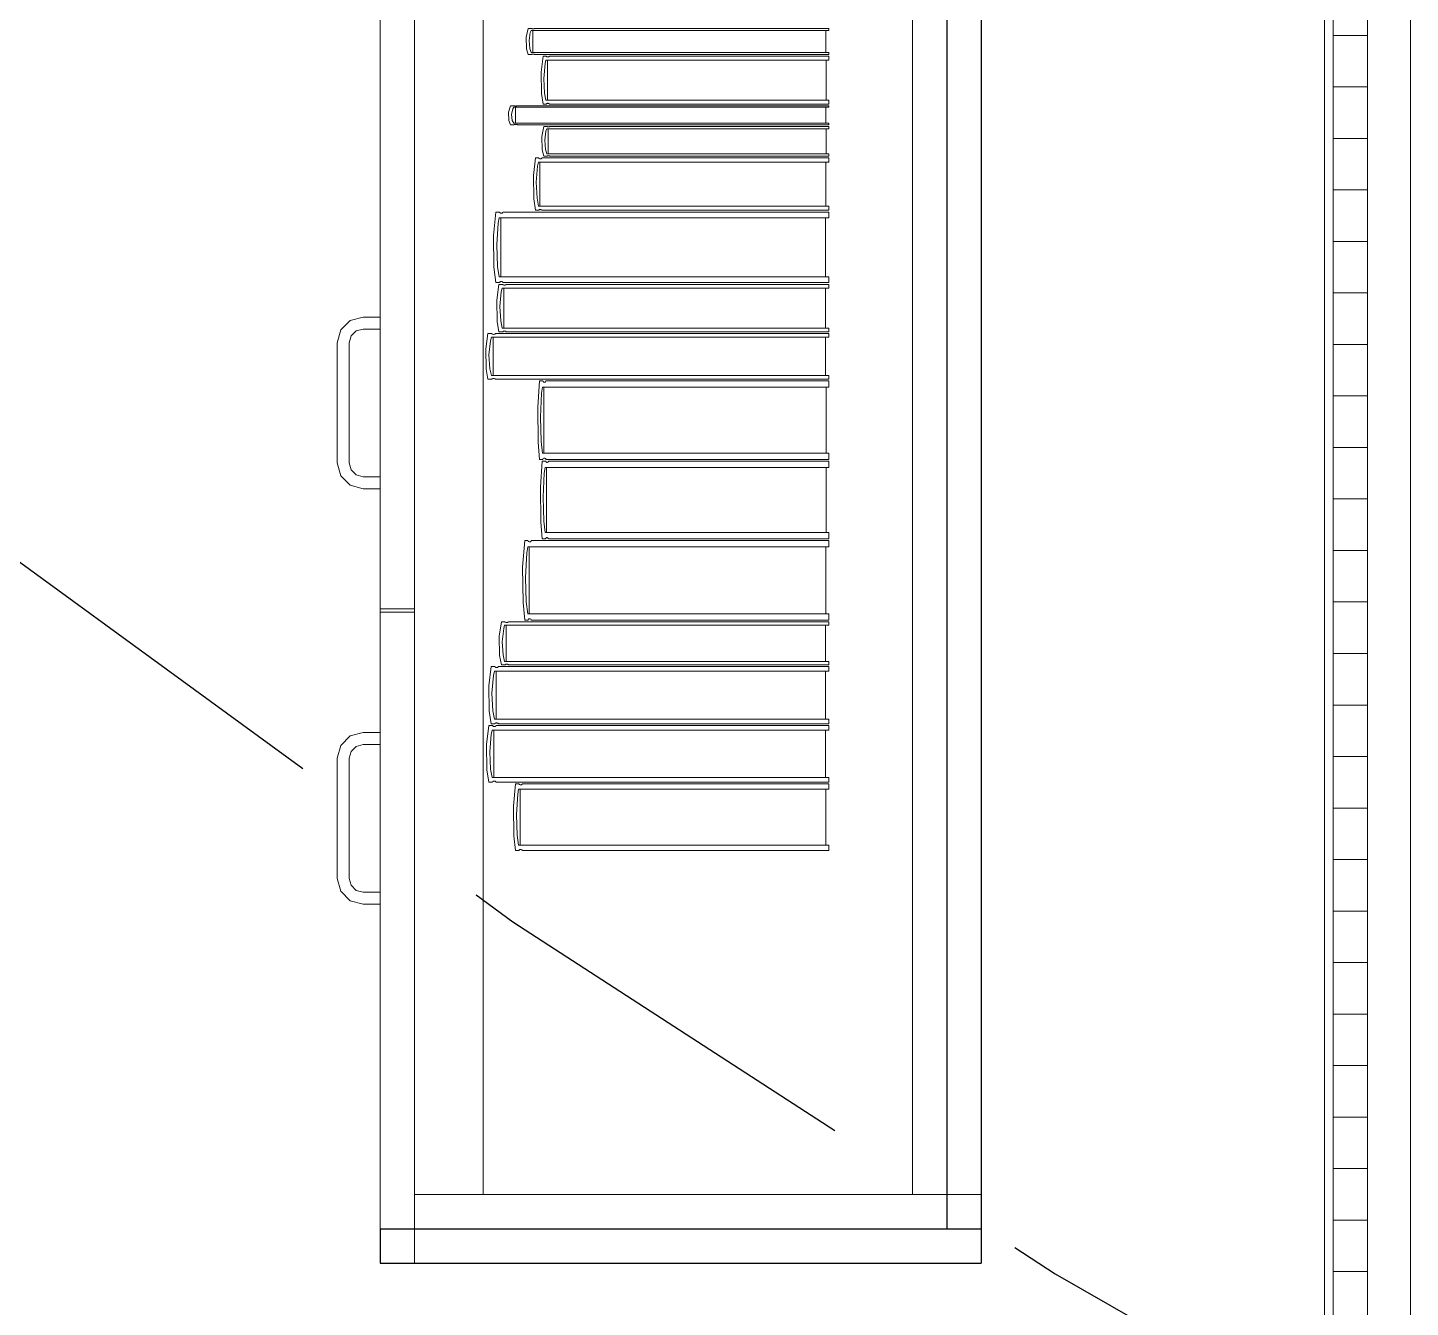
# Model space of a CAD drawing. Header units: inches. Extents: x -19 to 5698, y -728 to 92.
# Drawn here: x 320.415 to 321.22, y 10.749 to 11.495 of the extents above; entities that cross this region are included whole.
import ezdxf

# ---------------------------------------------------------------- set-up
doc = ezdxf.new("R2010")
doc.units = ezdxf.units.IN
doc.header["$MEASUREMENT"] = 0
doc.set_wipeout_variables(frame=1)
doc.linetypes.add('HIDDEN', pattern=[0.375, 0.25, -0.125])
doc.linetypes.add('Wipeout_Contour', pattern=[1, 0, -1])
doc.layers.get('0').update_dxf_attribs({"color": 61})
doc.layers.add('00 conduct tomacorr', color=120, linetype='HIDDEN', lineweight=30)
for name, color, linetype in [('02 _ ARQ _ ZON _ Espacio.3D', 7, 'Continuous'), ('Acabado - Muros', 7, 'Continuous'), ('Interior - Mobiliario', 7, 'Continuous'), ('Notas - Etiquetas', 7, 'Continuous')]:
    doc.layers.add(name, color=color, linetype=linetype)
doc.dimstyles.new('Estilo_Generado__8', dxfattribs={"dimtxt": 0.18, "dimasz": 0.0912, "dimexe": 0.18, "dimexo": 0.0625, "dimgap": 0, "dimtad": 0, "dimtih": 1, "dimtoh": 1, "dimdec": 4, "dimzin": 0, "dimdsep": 46, "dimcen": 0.09, "dimadec": 0, "dimazin": 0, "dimtfac": 1, "dimtdec": 4, "dimtmove": 0, "dimatfit": 3, "dimldrblk": 'ARROWHEAD_5', "dimfxl": 1, "dimtolj": 1, "dimtzin": 0, "dimarcsym": 0})

# ---------------------------------------------------------------- blocks, each defined once
blk = doc.blocks.new('ARROWHEAD_5')
at = {"linetype": 'Continuous', "lineweight": 0}
blk.add_hatch(color=0, dxfattribs=at).paths.add_polyline_path([(-1, 0.2679), (0, 0), (-1, -0.2679)])
at = {"color": 0, "linetype": 'Continuous', "lineweight": 0}
blk.add_line((0, 0), (-1, 0), dxfattribs=at)

msp = doc.modelspace()

# ---------------------------------------------------------------- linework, layer by layer
at = {"layer": '02 _ ARQ _ ZON _ Espacio.3D', "color": 254, "linetype": 'Continuous', "lineweight": 0, "flags": 128}
msp.add_lwpolyline([(307.57005, 8.1), (308.07005, 8.1), (308.07005, 7.7), (308.47005, 7.7), (308.47005, 7.35), (314.37005, 7.35), (314.37005, 7.7), (314.57005, 7.7), (314.57005, 8.1), (315.07005, 8.1), (315.07005, 7.7), (321.17004, 7.7), (321.17002, 16.9), (320.97003, 16.9), (320.97003, 17.4), (315.06967, 17.35), (315.07005, 16.5), (314.57005, 16.5), (314.56967, 17.15), (308.07002, 17.15), (308.07005, 16.5), (307.57005, 16.5)], dxfattribs=at)
at = {"layer": 'Interior - Mobiliario', "color": 175, "linetype": 'Continuous', "lineweight": 13}
for p, q in [((320.64003, 10.795), (320.64003, 12.255)), ((320.95003, 12.255), (320.95003, 10.795)), ((320.64003, 10.815), (320.64003, 12.235)), ((320.68003, 12.235), (320.68003, 10.815)), ((320.93003, 10.815), (320.93003, 12.235)), ((320.62003, 11.515), (320.62003, 11.156)), ((320.64003, 11.515), (320.64003, 11.156)), ((320.70503, 11.48901), (320.70621, 11.49405)), ((320.70621, 11.49405), (320.70811, 11.49405)), ((320.70796, 11.49284), (320.70744, 11.4917)), ((320.88137, 11.49284), (320.70796, 11.49284)), ((320.70811, 11.49405), (320.70826, 11.49397)), ((320.70826, 11.49397), (320.70849, 11.49389)), ((320.70849, 11.49389), (320.70873, 11.49383)), ((320.70873, 11.49383), (320.70898, 11.4938)), ((320.70884, 11.48014), (320.70884, 11.49284)), ((320.70898, 11.4938), (320.70924, 11.4938)), ((320.70924, 11.4938), (320.7095, 11.49384)), ((320.7095, 11.49384), (320.70974, 11.4939)), ((320.70974, 11.4939), (320.70996, 11.494)), ((320.70996, 11.494), (320.71005, 11.49405)), ((320.71005, 11.49405), (320.88137, 11.49405)), ((320.87962, 11.49284), (320.87962, 11.48014)), ((320.88137, 11.49405), (320.88137, 11.49284)), ((320.70525, 11.48224), (320.70503, 11.48901)), ((320.70744, 11.4917), (320.70671, 11.48706)), ((320.70671, 11.48706), (320.70716, 11.4824)), ((320.70621, 11.47893), (320.70525, 11.48224)), ((320.70811, 11.47893), (320.70621, 11.47893)), ((320.70716, 11.4824), (320.70796, 11.48014)), ((320.70796, 11.48014), (320.88137, 11.48014)), ((320.70821, 11.47899), (320.70811, 11.47893)), ((320.70843, 11.47908), (320.70821, 11.47899)), ((320.70867, 11.47914), (320.70843, 11.47908)), ((320.70893, 11.47918), (320.70867, 11.47914)), ((320.70919, 11.47918), (320.70893, 11.47918)), ((320.70944, 11.47915), (320.70919, 11.47918)), ((320.70969, 11.47909), (320.70944, 11.47915)), ((320.70991, 11.47901), (320.70969, 11.47909)), ((320.71005, 11.47893), (320.70991, 11.47901)), ((320.88137, 11.47893), (320.71005, 11.47893)), ((320.71378, 11.46863), (320.71489, 11.47793)), ((320.71489, 11.47793), (320.7167, 11.47793)), ((320.7167, 11.47793), (320.71684, 11.47778)), ((320.71684, 11.47778), (320.71706, 11.47762)), ((320.71706, 11.47762), (320.71729, 11.47751)), ((320.71729, 11.47751), (320.71753, 11.47746)), ((320.71753, 11.47746), (320.71778, 11.47747)), ((320.71778, 11.47747), (320.71802, 11.47753)), ((320.71802, 11.47753), (320.71825, 11.47765)), ((320.71825, 11.47765), (320.71846, 11.47782)), ((320.71846, 11.47782), (320.71855, 11.47793)), ((320.71855, 11.47793), (320.88137, 11.47793)), ((320.88137, 11.48014), (320.88137, 11.47893)), ((320.88137, 11.47793), (320.88137, 11.4757)), ((320.71398, 11.45616), (320.71378, 11.46863)), ((320.71607, 11.47358), (320.71537, 11.46503)), ((320.71656, 11.4757), (320.71607, 11.47358)), ((320.88137, 11.4757), (320.71656, 11.4757)), ((320.71739, 11.45228), (320.71739, 11.4757)), ((320.87971, 11.4757), (320.87971, 11.45228)), ((320.71537, 11.46503), (320.71579, 11.45645)), ((320.71489, 11.45005), (320.71398, 11.45616)), ((320.71579, 11.45645), (320.71656, 11.45228)), ((320.71656, 11.45228), (320.88137, 11.45228)), ((320.88137, 11.45228), (320.88137, 11.45005)), ((320.69473, 11.44537), (320.69597, 11.44905)), ((320.69496, 11.44045), (320.69473, 11.44537)), ((320.69597, 11.44905), (320.69799, 11.44905)), ((320.69728, 11.44733), (320.6965, 11.44395)), ((320.6965, 11.44395), (320.69698, 11.44056)), ((320.69783, 11.44817), (320.69728, 11.44733)), ((320.88137, 11.44817), (320.69783, 11.44817)), ((320.69799, 11.44905), (320.69814, 11.44899)), ((320.69814, 11.44899), (320.69838, 11.44892)), ((320.69838, 11.44892), (320.69864, 11.44888)), ((320.69864, 11.44888), (320.69891, 11.44886)), ((320.69875, 11.43891), (320.69875, 11.44817)), ((320.69891, 11.44886), (320.69918, 11.44887)), ((320.69918, 11.44887), (320.69945, 11.44889)), ((320.69945, 11.44889), (320.69971, 11.44894)), ((320.69971, 11.44894), (320.69994, 11.449)), ((320.69994, 11.449), (320.70004, 11.44905)), ((320.70004, 11.44905), (320.88137, 11.44905)), ((320.7167, 11.45005), (320.71489, 11.45005)), ((320.7168, 11.45016), (320.7167, 11.45005)), ((320.71701, 11.45032), (320.7168, 11.45016)), ((320.71724, 11.45044), (320.71701, 11.45032)), ((320.71748, 11.45051), (320.71724, 11.45044)), ((320.71772, 11.45051), (320.71748, 11.45051)), ((320.71796, 11.45046), (320.71772, 11.45051)), ((320.7182, 11.45036), (320.71796, 11.45046)), ((320.71841, 11.4502), (320.7182, 11.45036)), ((320.71855, 11.45005), (320.71841, 11.4502)), ((320.88137, 11.45005), (320.71855, 11.45005)), ((320.87952, 11.44817), (320.87952, 11.43891)), ((320.88137, 11.44905), (320.88137, 11.44817)), ((320.69597, 11.43803), (320.69496, 11.44045)), ((320.69799, 11.43803), (320.69597, 11.43803)), ((320.69698, 11.44056), (320.69783, 11.43891)), ((320.69783, 11.43891), (320.88137, 11.43891)), ((320.69809, 11.43808), (320.69799, 11.43803)), ((320.69833, 11.43814), (320.69809, 11.43808)), ((320.69858, 11.43819), (320.69833, 11.43814)), ((320.69885, 11.43822), (320.69858, 11.43819)), ((320.69912, 11.43822), (320.69885, 11.43822)), ((320.69939, 11.4382), (320.69912, 11.43822)), ((320.69965, 11.43816), (320.69939, 11.4382)), ((320.69989, 11.43809), (320.69965, 11.43816)), ((320.70004, 11.43803), (320.69989, 11.43809)), ((320.88137, 11.43803), (320.70004, 11.43803)), ((320.71424, 11.43124), (320.71536, 11.43703)), ((320.71536, 11.43703), (320.71716, 11.43703)), ((320.71702, 11.43564), (320.71652, 11.43433)), ((320.88137, 11.43564), (320.71702, 11.43564)), ((320.71716, 11.43703), (320.7173, 11.43694)), ((320.7173, 11.43694), (320.71751, 11.43684)), ((320.71751, 11.43684), (320.71774, 11.43678)), ((320.71774, 11.43678), (320.71799, 11.43674)), ((320.71785, 11.42106), (320.71785, 11.43564)), ((320.71799, 11.43674), (320.71823, 11.43675)), ((320.71823, 11.43675), (320.71847, 11.43679)), ((320.71847, 11.43679), (320.7187, 11.43686)), ((320.7187, 11.43686), (320.71891, 11.43697)), ((320.71891, 11.43697), (320.719, 11.43703)), ((320.719, 11.43703), (320.88137, 11.43703)), ((320.87971, 11.43564), (320.87971, 11.42106)), ((320.88137, 11.43891), (320.88137, 11.43803)), ((320.88137, 11.43703), (320.88137, 11.43564)), ((320.71445, 11.42348), (320.71424, 11.43124)), ((320.71652, 11.43433), (320.71583, 11.42901)), ((320.71583, 11.42901), (320.71625, 11.42366)), ((320.71536, 11.41967), (320.71445, 11.42348)), ((320.71716, 11.41967), (320.71536, 11.41967)), ((320.71625, 11.42366), (320.71702, 11.42106)), ((320.71702, 11.42106), (320.88137, 11.42106)), ((320.71725, 11.41974), (320.71716, 11.41967)), ((320.71746, 11.41985), (320.71725, 11.41974)), ((320.71769, 11.41992), (320.71746, 11.41985)), ((320.71793, 11.41996), (320.71769, 11.41992)), ((320.71818, 11.41996), (320.71793, 11.41996)), ((320.71842, 11.41993), (320.71818, 11.41996)), ((320.71865, 11.41986), (320.71842, 11.41993)), ((320.71886, 11.41977), (320.71865, 11.41986)), ((320.719, 11.41967), (320.71886, 11.41977)), ((320.88137, 11.41967), (320.719, 11.41967)), ((320.88137, 11.42106), (320.88137, 11.41967)), ((320.70934, 11.4085), (320.71048, 11.41867)), ((320.71048, 11.41867), (320.71234, 11.41867)), ((320.71169, 11.41392), (320.71097, 11.40456)), ((320.71219, 11.41623), (320.71169, 11.41392)), ((320.88137, 11.41623), (320.71219, 11.41623)), ((320.71234, 11.41867), (320.71248, 11.41851)), ((320.71248, 11.41851), (320.7127, 11.41833)), ((320.7127, 11.41833), (320.71294, 11.41822)), ((320.71294, 11.41822), (320.71319, 11.41816)), ((320.71305, 11.3906), (320.71305, 11.41623)), ((320.71319, 11.41816), (320.71344, 11.41817)), ((320.71344, 11.41817), (320.71369, 11.41824)), ((320.71369, 11.41824), (320.71392, 11.41837)), ((320.71392, 11.41837), (320.71414, 11.41855)), ((320.71414, 11.41855), (320.71423, 11.41867)), ((320.71423, 11.41867), (320.88137, 11.41867)), ((320.87967, 11.41623), (320.87967, 11.3906)), ((320.88137, 11.41867), (320.88137, 11.41623)), ((320.70955, 11.39486), (320.70934, 11.4085)), ((320.71097, 11.40456), (320.71141, 11.39517)), ((320.68607, 11.37345), (320.68738, 11.38716)), ((320.68738, 11.38716), (320.68948, 11.38716)), ((320.68948, 11.38716), (320.68964, 11.38694)), ((320.69153, 11.387), (320.69163, 11.38716)), ((320.69163, 11.38716), (320.88137, 11.38716)), ((320.71048, 11.38816), (320.70955, 11.39486)), ((320.71234, 11.38816), (320.71048, 11.38816)), ((320.71141, 11.39517), (320.71219, 11.3906)), ((320.71219, 11.3906), (320.88137, 11.3906)), ((320.71244, 11.38828), (320.71234, 11.38816)), ((320.71265, 11.38847), (320.71244, 11.38828)), ((320.71289, 11.3886), (320.71265, 11.38847)), ((320.71313, 11.38867), (320.71289, 11.3886)), ((320.71339, 11.38867), (320.71313, 11.38867)), ((320.71363, 11.38862), (320.71339, 11.38867)), ((320.71387, 11.3885), (320.71363, 11.38862)), ((320.71409, 11.38833), (320.71387, 11.3885)), ((320.71423, 11.38816), (320.71409, 11.38833)), ((320.88137, 11.38816), (320.71423, 11.38816)), ((320.88137, 11.3906), (320.88137, 11.38816)), ((320.88137, 11.38716), (320.88137, 11.38387)), ((320.68874, 11.38075), (320.68793, 11.36814)), ((320.68932, 11.38387), (320.68874, 11.38075)), ((320.88137, 11.38387), (320.68932, 11.38387)), ((320.68964, 11.38694), (320.6899, 11.38671)), ((320.6899, 11.38671), (320.69017, 11.38655)), ((320.69017, 11.38655), (320.69045, 11.38648)), ((320.69029, 11.34932), (320.69029, 11.38387)), ((320.69045, 11.38648), (320.69073, 11.38649)), ((320.69073, 11.38649), (320.69101, 11.38658)), ((320.69101, 11.38658), (320.69128, 11.38675)), ((320.69128, 11.38675), (320.69153, 11.387)), ((320.87944, 11.38387), (320.87944, 11.34932)), ((320.68631, 11.35505), (320.68607, 11.37345)), ((320.68793, 11.36814), (320.68842, 11.35548)), ((320.68738, 11.34603), (320.68631, 11.35505)), ((320.68842, 11.35548), (320.68932, 11.34932)), ((320.68932, 11.34932), (320.88137, 11.34932)), ((320.88137, 11.34932), (320.88137, 11.34603)), ((320.68948, 11.34603), (320.68738, 11.34603)), ((320.68793, 11.3358), (320.68922, 11.34503)), ((320.68922, 11.34503), (320.69131, 11.34503)), ((320.68959, 11.34619), (320.68948, 11.34603)), ((320.68984, 11.34644), (320.68959, 11.34619)), ((320.69057, 11.34072), (320.68977, 11.33223)), ((320.6901, 11.34661), (320.68984, 11.34644)), ((320.69038, 11.34671), (320.6901, 11.34661)), ((320.69067, 11.34672), (320.69038, 11.34671)), ((320.69114, 11.34282), (320.69057, 11.34072)), ((320.69095, 11.34664), (320.69067, 11.34672)), ((320.69122, 11.34648), (320.69095, 11.34664)), ((320.88137, 11.34282), (320.69114, 11.34282)), ((320.69147, 11.34625), (320.69122, 11.34648)), ((320.69131, 11.34503), (320.69146, 11.34488)), ((320.69146, 11.34488), (320.69171, 11.34472)), ((320.69163, 11.34603), (320.69147, 11.34625)), ((320.88137, 11.34603), (320.69163, 11.34603)), ((320.69171, 11.34472), (320.69198, 11.34462)), ((320.69198, 11.34462), (320.69226, 11.34457)), ((320.6921, 11.31957), (320.6921, 11.34282)), ((320.69226, 11.34457), (320.69254, 11.34457)), ((320.69254, 11.34457), (320.69282, 11.34464)), ((320.69282, 11.34464), (320.69309, 11.34475)), ((320.69309, 11.34475), (320.69333, 11.34492)), ((320.69333, 11.34492), (320.69343, 11.34503)), ((320.69343, 11.34503), (320.88137, 11.34503)), ((320.87945, 11.34282), (320.87945, 11.31957)), ((320.88137, 11.34503), (320.88137, 11.34282)), ((320.68817, 11.32343), (320.68793, 11.3358)), ((320.68977, 11.33223), (320.69026, 11.32372)), ((320.59704, 11.3185), (320.60253, 11.32399)), ((320.60253, 11.32399), (320.61003, 11.326)), ((320.61003, 11.326), (320.62003, 11.326)), ((320.62003, 11.326), (320.62003, 11.319)), ((320.68922, 11.31736), (320.68817, 11.32343)), ((320.69026, 11.32372), (320.69114, 11.31957)), ((320.59503, 11.311), (320.59704, 11.3185)), ((320.6031, 11.315), (320.60203, 11.311)), ((320.60603, 11.31793), (320.6031, 11.315)), ((320.61003, 11.319), (320.60603, 11.31793)), ((320.62003, 11.319), (320.61003, 11.319)), ((320.68147, 11.3075), (320.6828, 11.31636)), ((320.6828, 11.31636), (320.68496, 11.31636)), ((320.68496, 11.31636), (320.68512, 11.31622)), ((320.68512, 11.31622), (320.68538, 11.31607)), ((320.68538, 11.31607), (320.68566, 11.31596)), ((320.68566, 11.31596), (320.68594, 11.31592)), ((320.68594, 11.31592), (320.68624, 11.31592)), ((320.68624, 11.31592), (320.68652, 11.31598)), ((320.68652, 11.31598), (320.6868, 11.3161)), ((320.6868, 11.3161), (320.68705, 11.31626)), ((320.68705, 11.31626), (320.68716, 11.31636)), ((320.68716, 11.31636), (320.88137, 11.31636)), ((320.69131, 11.31736), (320.68922, 11.31736)), ((320.69114, 11.31957), (320.88137, 11.31957)), ((320.69141, 11.31747), (320.69131, 11.31736)), ((320.69166, 11.31764), (320.69141, 11.31747)), ((320.69192, 11.31775), (320.69166, 11.31764)), ((320.6922, 11.31782), (320.69192, 11.31775)), ((320.69248, 11.31782), (320.6922, 11.31782)), ((320.69276, 11.31777), (320.69248, 11.31782)), ((320.69303, 11.31767), (320.69276, 11.31777)), ((320.69328, 11.31751), (320.69303, 11.31767)), ((320.69343, 11.31736), (320.69328, 11.31751)), ((320.88137, 11.31736), (320.69343, 11.31736)), ((320.88137, 11.31957), (320.88137, 11.31736)), ((320.88137, 11.31636), (320.88137, 11.31423)), ((320.59503, 11.241), (320.59503, 11.311)), ((320.60203, 11.311), (320.60203, 11.241)), ((320.68171, 11.29562), (320.68147, 11.3075)), ((320.6842, 11.31222), (320.68337, 11.30407)), ((320.68479, 11.31423), (320.6842, 11.31222)), ((320.88137, 11.31423), (320.68479, 11.31423)), ((320.68578, 11.29192), (320.68578, 11.31423)), ((320.87939, 11.31423), (320.87939, 11.29192)), ((320.68337, 11.30407), (320.68387, 11.29589)), ((320.6828, 11.28979), (320.68171, 11.29562)), ((320.68387, 11.29589), (320.68479, 11.29192)), ((320.68479, 11.29192), (320.88137, 11.29192)), ((320.88137, 11.29192), (320.88137, 11.28979)), ((320.68496, 11.28979), (320.6828, 11.28979)), ((320.68507, 11.28989), (320.68496, 11.28979)), ((320.68532, 11.29005), (320.68507, 11.28989)), ((320.68559, 11.29017), (320.68532, 11.29005)), ((320.68588, 11.29023), (320.68559, 11.29017)), ((320.68617, 11.29023), (320.68588, 11.29023)), ((320.68646, 11.29019), (320.68617, 11.29023)), ((320.68674, 11.29008), (320.68646, 11.29019)), ((320.68699, 11.28993), (320.68674, 11.29008)), ((320.68716, 11.28979), (320.68699, 11.28993)), ((320.88137, 11.28979), (320.68716, 11.28979)), ((320.71175, 11.27354), (320.71288, 11.28879)), ((320.71288, 11.28879), (320.71472, 11.28879)), ((320.71457, 11.28513), (320.71407, 11.28166)), ((320.88137, 11.28513), (320.71457, 11.28513)), ((320.71472, 11.28879), (320.71486, 11.28854)), ((320.71486, 11.28854), (320.71507, 11.28828)), ((320.71507, 11.28828), (320.71531, 11.28811)), ((320.71531, 11.28811), (320.71555, 11.28803)), ((320.71541, 11.24672), (320.71541, 11.28513)), ((320.71555, 11.28803), (320.7158, 11.28804)), ((320.7158, 11.28804), (320.71604, 11.28814)), ((320.71604, 11.28814), (320.71628, 11.28833)), ((320.71628, 11.28833), (320.71649, 11.28861)), ((320.71649, 11.28861), (320.71658, 11.28879)), ((320.71658, 11.28879), (320.88137, 11.28879)), ((320.87969, 11.28513), (320.87969, 11.24672)), ((320.88137, 11.28879), (320.88137, 11.28513)), ((320.71407, 11.28166), (320.71337, 11.26764)), ((320.71196, 11.25309), (320.71175, 11.27354)), ((320.71337, 11.26764), (320.7138, 11.25357)), ((320.71288, 11.24306), (320.71196, 11.25309)), ((320.7138, 11.25357), (320.71457, 11.24672)), ((320.71472, 11.24306), (320.71288, 11.24306)), ((320.71457, 11.24672), (320.88137, 11.24672)), ((320.71481, 11.24324), (320.71472, 11.24306)), ((320.71502, 11.24352), (320.71481, 11.24324)), ((320.71525, 11.24371), (320.71502, 11.24352)), ((320.7155, 11.24382), (320.71525, 11.24371)), ((320.71575, 11.24383), (320.7155, 11.24382)), ((320.71599, 11.24374), (320.71575, 11.24383)), ((320.71623, 11.24357), (320.71599, 11.24374)), ((320.71644, 11.24331), (320.71623, 11.24357)), ((320.71658, 11.24306), (320.71644, 11.24331)), ((320.88137, 11.24306), (320.71658, 11.24306)), ((320.88137, 11.24672), (320.88137, 11.24306)), ((320.59704, 11.2335), (320.59503, 11.241)), ((320.60203, 11.241), (320.6031, 11.237)), ((320.6031, 11.237), (320.60603, 11.23407)), ((320.71333, 11.22696), (320.71445, 11.24206)), ((320.71445, 11.24206), (320.71627, 11.24206)), ((320.71563, 11.23501), (320.71493, 11.22112)), ((320.71612, 11.23844), (320.71563, 11.23501)), ((320.88137, 11.23844), (320.71612, 11.23844)), ((320.71627, 11.24206), (320.71641, 11.24182)), ((320.71641, 11.24182), (320.71662, 11.24156)), ((320.71662, 11.24156), (320.71685, 11.24139)), ((320.71685, 11.24139), (320.7171, 11.24131)), ((320.71696, 11.2004), (320.71696, 11.23844)), ((320.7171, 11.24131), (320.71734, 11.24132)), ((320.71734, 11.24132), (320.71758, 11.24142)), ((320.71758, 11.24142), (320.71781, 11.24161)), ((320.71781, 11.24161), (320.71802, 11.24189)), ((320.71802, 11.24189), (320.71812, 11.24206)), ((320.71812, 11.24206), (320.88137, 11.24206)), ((320.87971, 11.23844), (320.87971, 11.2004)), ((320.88137, 11.24206), (320.88137, 11.23844)), ((320.60253, 11.22801), (320.59704, 11.2335)), ((320.61003, 11.226), (320.60253, 11.22801)), ((320.60603, 11.23407), (320.61003, 11.233)), ((320.61003, 11.233), (320.62003, 11.233)), ((320.62003, 11.233), (320.62003, 11.226)), ((320.71354, 11.20671), (320.71333, 11.22696)), ((320.62003, 11.226), (320.61003, 11.226)), ((320.71493, 11.22112), (320.71536, 11.20718)), ((320.71445, 11.19678), (320.71354, 11.20671)), ((320.71536, 11.20718), (320.71612, 11.2004)), ((320.70299, 11.18034), (320.70418, 11.19578)), ((320.70418, 11.19578), (320.70611, 11.19578)), ((320.70611, 11.19578), (320.70625, 11.19553)), ((320.70625, 11.19553), (320.70648, 11.19527)), ((320.70648, 11.19527), (320.70673, 11.19509)), ((320.70673, 11.19509), (320.70699, 11.195)), ((320.70699, 11.195), (320.70725, 11.19501)), ((320.70725, 11.19501), (320.7075, 11.19512)), ((320.7075, 11.19512), (320.70775, 11.19532)), ((320.70775, 11.19532), (320.70797, 11.1956)), ((320.70797, 11.1956), (320.70807, 11.19578)), ((320.70807, 11.19578), (320.88137, 11.19578)), ((320.71627, 11.19678), (320.71445, 11.19678)), ((320.71612, 11.2004), (320.88137, 11.2004)), ((320.71636, 11.19695), (320.71627, 11.19678)), ((320.71657, 11.19723), (320.71636, 11.19695)), ((320.7168, 11.19742), (320.71657, 11.19723)), ((320.71704, 11.19752), (320.7168, 11.19742)), ((320.71729, 11.19754), (320.71704, 11.19752)), ((320.71753, 11.19745), (320.71729, 11.19754)), ((320.71776, 11.19728), (320.71753, 11.19745)), ((320.71798, 11.19702), (320.71776, 11.19728)), ((320.71812, 11.19678), (320.71798, 11.19702)), ((320.88137, 11.19678), (320.71812, 11.19678)), ((320.88137, 11.2004), (320.88137, 11.19678)), ((320.88137, 11.19578), (320.88137, 11.19207)), ((320.70543, 11.18856), (320.70469, 11.17436)), ((320.70595, 11.19207), (320.70543, 11.18856)), ((320.88137, 11.19207), (320.70595, 11.19207)), ((320.70684, 11.15317), (320.70684, 11.19207)), ((320.8796, 11.19207), (320.8796, 11.15317)), ((320.70321, 11.15963), (320.70299, 11.18034)), ((320.70469, 11.17436), (320.70514, 11.16011)), ((320.62003, 11.156), (320.64003, 11.156)), ((320.62003, 11.154), (320.64003, 11.154)), ((320.70418, 11.14947), (320.70321, 11.15963)), ((320.70514, 11.16011), (320.70595, 11.15317)), ((320.68934, 11.14011), (320.69062, 11.14847)), ((320.69062, 11.14847), (320.69269, 11.14847)), ((320.69252, 11.14646), (320.69196, 11.14456)), ((320.88137, 11.14646), (320.69252, 11.14646)), ((320.69269, 11.14847), (320.69285, 11.14834)), ((320.69285, 11.14834), (320.69309, 11.14819)), ((320.69309, 11.14819), (320.69336, 11.1481)), ((320.69336, 11.1481), (320.69364, 11.14805)), ((320.69348, 11.12542), (320.69348, 11.14646)), ((320.69364, 11.14805), (320.69392, 11.14806)), ((320.69392, 11.14806), (320.69419, 11.14811)), ((320.69419, 11.14811), (320.69446, 11.14822)), ((320.69446, 11.14822), (320.6947, 11.14837)), ((320.6947, 11.14837), (320.6948, 11.14847)), ((320.6948, 11.14847), (320.88137, 11.14847)), ((320.70611, 11.14947), (320.70418, 11.14947)), ((320.70595, 11.15317), (320.88137, 11.15317)), ((320.70621, 11.14965), (320.70611, 11.14947)), ((320.70643, 11.14993), (320.70621, 11.14965)), ((320.70667, 11.15013), (320.70643, 11.14993)), ((320.70693, 11.15023), (320.70667, 11.15013)), ((320.70719, 11.15024), (320.70693, 11.15023)), ((320.70745, 11.15016), (320.70719, 11.15024)), ((320.7077, 11.14998), (320.70745, 11.15016)), ((320.70792, 11.14972), (320.7077, 11.14998)), ((320.70807, 11.14947), (320.70792, 11.14972)), ((320.88137, 11.14947), (320.70807, 11.14947)), ((320.87947, 11.14646), (320.87947, 11.12542)), ((320.88137, 11.15317), (320.88137, 11.14947)), ((320.88137, 11.14847), (320.88137, 11.14646)), ((320.68957, 11.12891), (320.68934, 11.14011)), ((320.69196, 11.14456), (320.69116, 11.13688)), ((320.69116, 11.13688), (320.69165, 11.12917)), ((320.68325, 11.11127), (320.68457, 11.12241)), ((320.68457, 11.12241), (320.68671, 11.12241)), ((320.68671, 11.12241), (320.68687, 11.12223)), ((320.68687, 11.12223), (320.68713, 11.12204)), ((320.68713, 11.12204), (320.6874, 11.12191)), ((320.6874, 11.12191), (320.68769, 11.12185)), ((320.68769, 11.12185), (320.68798, 11.12186)), ((320.68798, 11.12186), (320.68826, 11.12194)), ((320.68826, 11.12194), (320.68854, 11.12208)), ((320.68854, 11.12208), (320.68878, 11.12228)), ((320.68878, 11.12228), (320.68889, 11.12241)), ((320.68889, 11.12241), (320.88137, 11.12241)), ((320.69062, 11.12341), (320.68957, 11.12891)), ((320.69269, 11.12341), (320.69062, 11.12341)), ((320.69165, 11.12917), (320.69252, 11.12542)), ((320.69252, 11.12542), (320.88137, 11.12542)), ((320.6928, 11.12351), (320.69269, 11.12341)), ((320.69304, 11.12366), (320.6928, 11.12351)), ((320.6933, 11.12377), (320.69304, 11.12366)), ((320.69358, 11.12382), (320.6933, 11.12377)), ((320.69386, 11.12383), (320.69358, 11.12382)), ((320.69413, 11.12378), (320.69386, 11.12383)), ((320.6944, 11.12369), (320.69413, 11.12378)), ((320.69465, 11.12354), (320.6944, 11.12369)), ((320.6948, 11.12341), (320.69465, 11.12354)), ((320.88137, 11.12341), (320.6948, 11.12341)), ((320.88137, 11.12542), (320.88137, 11.12341)), ((320.88137, 11.12241), (320.88137, 11.11974)), ((320.68596, 11.11721), (320.68514, 11.10697)), ((320.68654, 11.11974), (320.68596, 11.11721)), ((320.88137, 11.11974), (320.68654, 11.11974)), ((320.68753, 11.09169), (320.68753, 11.11974)), ((320.87941, 11.11974), (320.87941, 11.09169)), ((320.6835, 11.09634), (320.68325, 11.11127)), ((320.68514, 11.10697), (320.68564, 11.09669)), ((320.68457, 11.08902), (320.6835, 11.09634)), ((320.68564, 11.09669), (320.68654, 11.09169)), ((320.68654, 11.09169), (320.88137, 11.09169)), ((320.68707, 11.08935), (320.68682, 11.08914)), ((320.68734, 11.08949), (320.68707, 11.08935)), ((320.68763, 11.08957), (320.68734, 11.08949)), ((320.68792, 11.08957), (320.68763, 11.08957)), ((320.6882, 11.08951), (320.68792, 11.08957)), ((320.68848, 11.08939), (320.6882, 11.08951)), ((320.68873, 11.08919), (320.68848, 11.08939)), ((320.68889, 11.08902), (320.68873, 11.08919)), ((320.88137, 11.09169), (320.88137, 11.08902)), ((320.60253, 11.08199), (320.59704, 11.0765)), ((320.61003, 11.084), (320.60253, 11.08199)), ((320.62003, 11.084), (320.61003, 11.084)), ((320.62003, 11.077), (320.62003, 11.084)), ((320.68193, 11.07705), (320.68326, 11.08802)), ((320.68326, 11.08802), (320.68542, 11.08802)), ((320.68466, 11.08289), (320.68383, 11.07282)), ((320.68671, 11.08902), (320.68457, 11.08902)), ((320.68524, 11.08539), (320.68466, 11.08289)), ((320.88137, 11.08539), (320.68524, 11.08539)), ((320.68542, 11.08802), (320.68558, 11.08784)), ((320.68558, 11.08784), (320.68584, 11.08765)), ((320.68584, 11.08765), (320.68611, 11.08753)), ((320.68611, 11.08753), (320.6864, 11.08747)), ((320.68624, 11.05778), (320.68624, 11.08539)), ((320.6864, 11.08747), (320.68669, 11.08747)), ((320.68669, 11.08747), (320.68698, 11.08755)), ((320.68682, 11.08914), (320.68671, 11.08902)), ((320.68698, 11.08755), (320.68725, 11.08769)), ((320.68725, 11.08769), (320.6875, 11.08789)), ((320.6875, 11.08789), (320.68761, 11.08802)), ((320.68761, 11.08802), (320.88137, 11.08802)), ((320.88137, 11.08902), (320.68889, 11.08902)), ((320.87939, 11.08539), (320.87939, 11.05778)), ((320.88137, 11.08802), (320.88137, 11.08539)), ((320.59704, 11.0765), (320.59503, 11.069)), ((320.6031, 11.073), (320.60603, 11.07593)), ((320.60603, 11.07593), (320.61003, 11.077)), ((320.61003, 11.077), (320.62003, 11.077)), ((320.68218, 11.06235), (320.68193, 11.07705)), ((320.59503, 11.069), (320.59503, 10.999)), ((320.60203, 11.069), (320.6031, 11.073)), ((320.60203, 10.999), (320.60203, 11.069)), ((320.68383, 11.07282), (320.68433, 11.0627)), ((320.68326, 11.05515), (320.68218, 11.06235)), ((320.68433, 11.0627), (320.68524, 11.05778)), ((320.68524, 11.05778), (320.88137, 11.05778)), ((320.88137, 11.05778), (320.88137, 11.05515)), ((320.68542, 11.05515), (320.68326, 11.05515)), ((320.68553, 11.05527), (320.68542, 11.05515)), ((320.68578, 11.05547), (320.68553, 11.05527)), ((320.68605, 11.05561), (320.68578, 11.05547)), ((320.68634, 11.05569), (320.68605, 11.05561)), ((320.68663, 11.0557), (320.68634, 11.05569)), ((320.68692, 11.05563), (320.68663, 11.0557)), ((320.68719, 11.05551), (320.68692, 11.05563)), ((320.68745, 11.05532), (320.68719, 11.05551)), ((320.68761, 11.05515), (320.68745, 11.05532)), ((320.88137, 11.05515), (320.68761, 11.05515)), ((320.69762, 11.04118), (320.69884, 11.05415)), ((320.69884, 11.05415), (320.70083, 11.05415)), ((320.70067, 11.05104), (320.70013, 11.04809)), ((320.88137, 11.05104), (320.70067, 11.05104)), ((320.70083, 11.05415), (320.70098, 11.05394)), ((320.70098, 11.05394), (320.70121, 11.05372)), ((320.70121, 11.05372), (320.70147, 11.05357)), ((320.70147, 11.05357), (320.70173, 11.0535)), ((320.70158, 11.01838), (320.70158, 11.05104)), ((320.70173, 11.0535), (320.702, 11.05351)), ((320.702, 11.05351), (320.70227, 11.05359)), ((320.70227, 11.05359), (320.70252, 11.05376)), ((320.70252, 11.05376), (320.70275, 11.05399)), ((320.70275, 11.05399), (320.70285, 11.05415)), ((320.70285, 11.05415), (320.88137, 11.05415)), ((320.87955, 11.05104), (320.87955, 11.01838)), ((320.88137, 11.05415), (320.88137, 11.05104)), ((320.69785, 11.0238), (320.69762, 11.04118)), ((320.70013, 11.04809), (320.69937, 11.03617)), ((320.69937, 11.03617), (320.69983, 11.02421)), ((320.69884, 11.01527), (320.69785, 11.0238)), ((320.69983, 11.02421), (320.70067, 11.01838)), ((320.70067, 11.01838), (320.88137, 11.01838)), ((320.88137, 11.01838), (320.88137, 11.01527)), ((320.70083, 11.01527), (320.69884, 11.01527)), ((320.70093, 11.01542), (320.70083, 11.01527)), ((320.70116, 11.01566), (320.70093, 11.01542)), ((320.70141, 11.01583), (320.70116, 11.01566)), ((320.70168, 11.01591), (320.70141, 11.01583)), ((320.70194, 11.01592), (320.70168, 11.01591)), ((320.70221, 11.01585), (320.70194, 11.01592)), ((320.70246, 11.0157), (320.70221, 11.01585)), ((320.7027, 11.01548), (320.70246, 11.0157)), ((320.70285, 11.01527), (320.7027, 11.01548)), ((320.88137, 11.01527), (320.70285, 11.01527)), ((320.59503, 10.999), (320.59704, 10.9915)), ((320.6031, 10.995), (320.60203, 10.999)), ((320.60603, 10.99207), (320.6031, 10.995)), ((320.59704, 10.9915), (320.60253, 10.98601)), ((320.60253, 10.98601), (320.61003, 10.984)), ((320.61003, 10.991), (320.60603, 10.99207)), ((320.62003, 10.991), (320.61003, 10.991)), ((320.62003, 10.984), (320.62003, 10.991)), ((320.61003, 10.984), (320.62003, 10.984)), ((320.68003, 10.815), (320.64003, 10.815)), ((320.93003, 10.815), (320.68003, 10.815)), ((320.95003, 10.795), (320.64003, 10.795))]:
    msp.add_line(p, q, dxfattribs=at)

# ---------------------------------------------------------------- leaders
at = {"layer": 'Notas - Etiquetas', "color": 144, "linetype": 'Continuous', "lineweight": 13, "annotation_type": 0, "has_hookline": 1, "hookline_direction": 1, "text_width": 1.94817, "horizontal_direction": (0, 1, 0)}
msp.add_leader([(321.18502, 12.3), (321.33836, 12.15582), (321.33836, 9.98059)], dimstyle='Estilo_Generado__8', dxfattribs=at)

# ---------------------------------------------------------------- next in the draw order: wipeouts: each hides what was drawn before it
at = {"color": 254, "linetype": 'Wipeout_Contour', "lineweight": 0, "ltscale": 14735.086439}
msp.add_wipeout([(321.17002, 11.85837), (321.17002, 9.72487), (321.22002, 9.72487), (321.22002, 11.87487), (321.20302, 11.87487), (321.20302, 11.85837)], dxfattribs=at).dxf.layer = 'Acabado - Muros'
at = {"color": 254, "linetype": 'Wipeout_Contour', "lineweight": 0, "ltscale": 9822.656989}
msp.add_wipeout([(320.95003, 10.795), (320.97003, 10.795), (320.97003, 12.255), (320.95003, 12.255)], dxfattribs=at).dxf.layer = 'Interior - Mobiliario'

# ---------------------------------------------------------------- next in the draw order: linework, layer by layer
at = {"layer": 'Acabado - Muros', "color": 251, "linetype": 'Continuous', "lineweight": 13, "flags": 128}
for points in [[(321.22002, 9.72487), (321.22002, 11.87487), (321.22002, 14.02487)], [(321.17002, 9.72487), (321.17002, 11.85837)]]:
    msp.add_lwpolyline(points, dxfattribs=at)
at = {"layer": 'Interior - Mobiliario', "color": 175, "linetype": 'Continuous', "lineweight": 30}
for p, q in [((320.95003, 12.255), (320.95003, 10.795)), ((320.97003, 12.255), (320.97003, 10.795)), ((320.95003, 10.795), (320.97003, 10.795))]:
    msp.add_line(p, q, dxfattribs=at)
at = {"layer": 'Interior - Mobiliario', "color": 175, "linetype": 'Continuous', "lineweight": 13}
for p, q in [((320.95003, 10.795), (320.95003, 12.255)), ((320.97003, 12.255), (320.97003, 10.795)), ((320.97003, 12.235), (320.97003, 10.815)), ((320.97003, 10.815), (320.93003, 10.815)), ((320.97003, 10.795), (320.95003, 10.795))]:
    msp.add_line(p, q, dxfattribs=at)

# ---------------------------------------------------------------- next in the draw order: wipeouts: each hides what was drawn before it
at = {"color": 254, "linetype": 'Wipeout_Contour', "lineweight": 0, "ltscale": 9823.544082}
msp.add_wipeout([(321.17502, 11.85837), (321.17502, 9.72487), (321.19502, 9.72487), (321.19502, 11.85837)], dxfattribs=at).dxf.layer = 'Acabado - Muros'

# ---------------------------------------------------------------- next in the draw order: hatches: boundary and pattern name
at = {"layer": 'Acabado - Muros', "linetype": 'Continuous', "lineweight": 0}
h = msp.add_hatch(dxfattribs=at)
h.set_pattern_fill('CONTRACHAPADO_0002', color=254, style=0, pattern_type=2)
h.set_pattern_definition([(0, (277.50006, 1e-08), (0, 0.030000001), [])])
h.paths.add_polyline_path([(321.17502, 11.85837), (321.17502, 9.72487), (321.19502, 9.72487), (321.19502, 11.85837)])

# ---------------------------------------------------------------- next in the draw order: linework, layer by layer
at = {"layer": 'Acabado - Muros', "color": 7, "linetype": 'Continuous', "lineweight": 13, "flags": 128}
msp.add_lwpolyline([(321.17502, 11.85837), (321.19502, 11.85837), (321.19502, 9.72487), (321.17502, 9.72487)], close=True, dxfattribs=at)

# ---------------------------------------------------------------- next in the draw order: wipeouts: each hides what was drawn before it
at = {"color": 254, "linetype": 'Wipeout_Contour', "lineweight": 0, "ltscale": 9821.983117}
msp.add_wipeout([(320.62003, 10.775), (320.97003, 10.775), (320.97003, 10.795), (320.62003, 10.795)], dxfattribs=at).dxf.layer = 'Interior - Mobiliario'

# ---------------------------------------------------------------- next in the draw order: linework, layer by layer
at = {"layer": '00 conduct tomacorr'}
for centre, radius, start, end in [((324.60362, 16.64859, -0.00066), 6.88932, 219.642139, 270.048189), ((326.64253, 14.02397, 0.00066), 7.55444, 193.555844, 221.67986)]:
    msp.add_arc(centre, radius, start, end, dxfattribs=at)
at = {"layer": 'Interior - Mobiliario', "color": 175, "linetype": 'Continuous', "lineweight": 13}
for p, q in [((320.62003, 12.275), (320.62003, 10.775)), ((320.97003, 10.775), (320.97003, 12.275)), ((320.62003, 10.795), (320.62003, 12.255)), ((320.62003, 10.795), (320.62003, 12.255)), ((320.64003, 10.795), (320.64003, 12.255)), ((320.64003, 10.795), (320.64003, 12.255)), ((320.95003, 12.255), (320.95003, 10.795)), ((320.95003, 12.255), (320.95003, 10.795)), ((320.95003, 12.255), (320.95003, 10.795)), ((320.97003, 12.255), (320.97003, 10.795)), ((320.62003, 10.795), (320.62003, 11.154)), ((320.64003, 10.795), (320.64003, 11.154)), ((320.64003, 10.775), (320.64003, 10.815)), ((320.97003, 10.815), (320.97003, 10.775)), ((320.62003, 10.775), (320.62003, 10.795)), ((320.62003, 10.795), (320.97003, 10.795)), ((320.97003, 10.795), (320.62003, 10.795)), ((320.95003, 10.795), (320.62003, 10.795)), ((320.62003, 10.795), (320.64003, 10.795)), ((320.95003, 10.795), (320.64003, 10.795)), ((320.95003, 10.795), (320.64003, 10.795)), ((320.97003, 10.795), (320.97003, 10.775)), ((320.97003, 10.775), (320.62003, 10.775)), ((320.62003, 10.775), (320.97003, 10.775)), ((320.97003, 10.775), (320.64003, 10.775))]:
    msp.add_line(p, q, dxfattribs=at)
at = {"layer": 'Interior - Mobiliario', "color": 175, "linetype": 'Continuous', "lineweight": 30}
for p, q in [((320.62003, 10.795), (320.97003, 10.795)), ((320.62003, 10.795), (320.62003, 10.775)), ((320.97003, 10.795), (320.97003, 10.775)), ((320.62003, 10.775), (320.97003, 10.775))]:
    msp.add_line(p, q, dxfattribs=at)

doc.saveas('drawing.dxf')
